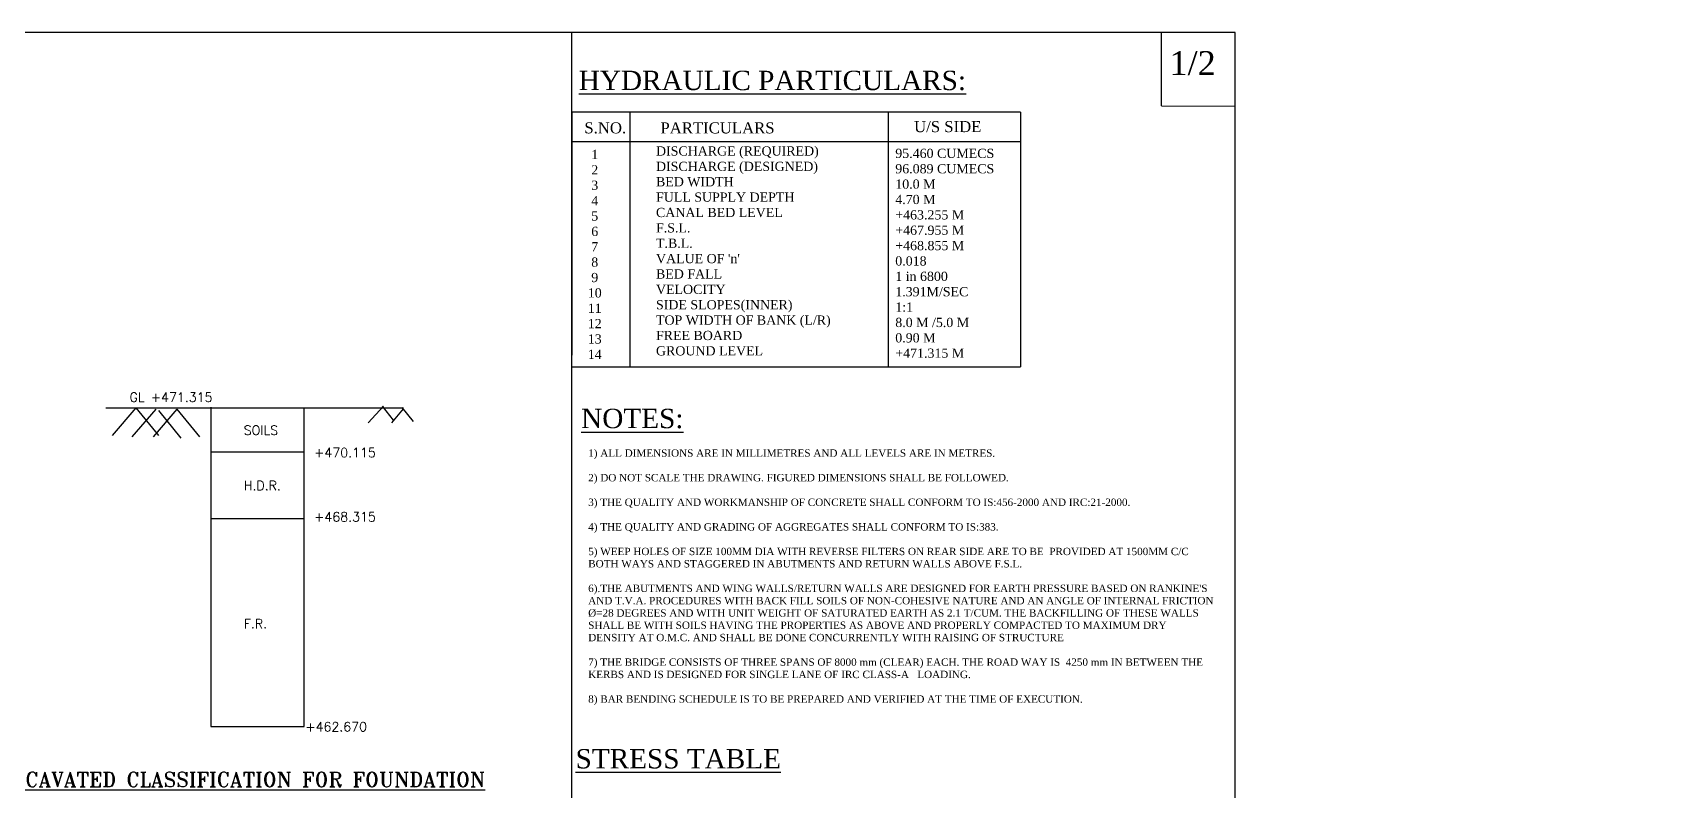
# Model space of a CAD drawing. Header units: millimetres. Extents: x 173 to 1182, y 876 to 1915.
# Drawn here: x 741.9 to 1182.1, y 1265.8 to 1471.3 of the extents above; entities that cross this region are included whole.
import ezdxf

# ---------------------------------------------------------------- set-up
doc = ezdxf.new("R2010")
doc.units = ezdxf.units.MM
doc.styles.add('ROMANT', font='romant')
doc.styles.get("Standard").update_dxf_attribs({"font": 'times.ttf'})
doc.styles.add('style1', font='romans.shx')

msp = doc.modelspace()

# ---------------------------------------------------------------- hatches: boundary and pattern name
h = msp.add_hatch()
h.set_pattern_fill('AR-CONC', color=256, angle=90, style=0)
h.paths.add_polyline_path([(1182.06661, 1321.55694), (1112.03661, 1321.55694), (1112.03661, 1316.55694), (1182.06661, 1316.55694)])
h.paths.add_polyline_path([(1182.06661, 1345.0349), (1112.03661, 1345.0349), (1112.03661, 1321.55694), (1182.06661, 1321.55694)])
h.paths.add_polyline_path([(1144.15787, 1331.81186, -1), (1155.66169, 1331.81186, -1)], flags=16)
h.paths.add_polyline_path([(1182.06661, 1316.55694), (1112.03661, 1316.55694), (1182.06661, 1311.2837)])
h.paths.add_polyline_path([(1120.53083, 1341.03313), (1120.53083, 1349.08075), (1123.53083, 1349.08075), (1123.53083, 1341.03313)], flags=9)
h.paths.add_polyline_path([(1127.23326, 1341.01109), (1127.23326, 1349.05871), (1130.23326, 1349.05871), (1130.23326, 1341.01109)], flags=9)
h.paths.add_polyline_path([(1151.33043, 1328.31504), (1151.33043, 1334.74361), (1148.33043, 1334.74361), (1148.33043, 1328.31504)], flags=8)
h.paths.add_polyline_path([(1181.62707, 1329.57254), (1181.62707, 1358.20349), (1177.87707, 1358.20349), (1177.87707, 1329.57254)], flags=9)

# ---------------------------------------------------------------- linework, layer by layer
for p, q in [((1068.25993, 1471.28119), (173.25993, 1471.28119)), ((888.25993, 876.28119), (888.25993, 1471.28119)), ((1048.25993, 1451.40619), (1048.25993, 1471.28119)), ((1068.25993, 876.28119), (1068.25993, 1471.28119)), ((888.25993, 1449.70297), (888.25993, 1383.77866)), ((1010.05857, 1449.70297), (888.25993, 1449.70297)), ((903.98121, 1449.70297), (903.98121, 1380.59882)), ((974.1193, 1449.70297), (974.1193, 1380.59882)), ((1010.05857, 1449.70297), (1010.05857, 1380.59882)), ((1048.25993, 1451.40619), (1068.25993, 1451.31009)), ((1010.05857, 1441.61388), (888.25993, 1441.61388)), ((888.25993, 1380.59882), (1010.05857, 1380.59882)), ((761.87546, 1369.54884), (791.61287, 1369.54884)), ((770.00168, 1369.54884), (763.53768, 1361.99579)), ((775.38835, 1369.1901), (768.92435, 1361.63705)), ((770.00168, 1369.54884), (776.10657, 1361.99579)), ((781.13413, 1369.1901), (774.67013, 1361.63705)), ((776.10657, 1368.83137), (782.21146, 1361.27832)), ((776.75862, 1369.54884), (815.65176, 1369.54884)), ((781.13413, 1369.1901), (787.23901, 1361.63705)), ((790.31957, 1369.6635), (790.31957, 1283.09884)), ((815.65176, 1283.09884), (815.65176, 1369.54884)), ((815.65176, 1369.54884), (842.6229, 1369.54884)), ((837.1607, 1369.9391), (833.05506, 1365.45113)), ((836.80158, 1369.9391), (839.85403, 1366.16258)), ((842.54736, 1369.22163), (839.31536, 1365.44511)), ((842.18825, 1369.58037), (845.2407, 1365.80384)), ((790.31957, 1357.54884), (815.65176, 1357.54884)), ((790.31957, 1339.54884), (815.65176, 1339.54884)), ((790.31957, 1283.09884), (815.65176, 1283.09884))]:
    msp.add_line(p, q)

# ---------------------------------------------------------------- texts
for s, p in [('%%UHYDRAULIC PARTICULARS:', (890.16318, 1455.65984)), ('%%UNOTES:', (890.82116, 1364.01419)), ('%%USTRESS TABLE', (889.29812, 1271.76309))]:
    msp.add_text(s, height=5.25).set_placement(p)
at = {"style": 'ROMANT'}
msp.add_text('%%UOPEN EXCAVATED CLASSIFICATION FOR FOUNDATION', height=4, dxfattribs=at).set_placement((714.93321, 1266.75242))
for s, insert, char_height, width, attachment_point in [('1/2', (1050.45368, 1466.2273), 6.5, 15.1844, 1), ('S.NO.', (897.35449, 1445.3895), 3, 20.7339, 5), ('PARTICULARS', (927.81553, 1445.3895), 3, 41.6739746, 5), ('U/S SIDE', (990.28785, 1445.73605), 3, 29.624, 5), ('    1\\P    2\\P    3\\P    4\\P    5\\P    6\\P    7\\P    8\\P    9\\P   10\\P   11\\P   12\\P   13\\P   14 ', (889.78457, 1439.44665), 2.5, 14.1966, 1), ("\\PDISCHARGE (REQUIRED)\\PDISCHARGE (DESIGNED)\\PBED WIDTH\\PFULL SUPPLY DEPTH\\PCANAL BED LEVEL\\PF.S.L.\\PT.B.L.\\PVALUE OF 'n'\\PBED FALL \\PVELOCITY\\PSIDE SLOPES(INNER)\\PTOP WIDTH OF BANK (L/R)\\PFREE BOARD\\PGROUND LEVEL ", (911.12589, 1444.56926), 2.5, 54.8233, 1), ('\\P95.460 CUMECS\\P96.089 CUMECS\\P10.0 M\\P4.70 M\\P+463.255 M\\P+467.955 M\\P+468.855 M\\P0.018\\P1 in 6800\\P1.391M/SEC\\P1:1\\P8.0 M /5.0 M\\P0.90 M\\P+471.315 M', (976.04983, 1443.92918), 2.5, 35.9444444, 1), ("1) ALL DIMENSIONS ARE IN MILLIMETRES AND ALL LEVELS ARE IN METRES.\\P\\P2) DO NOT SCALE THE DRAWING. FIGURED DIMENSIONS SHALL BE FOLLOWED.\\P\\P3) THE QUALITY AND WORKMANSHIP OF CONCRETE SHALL CONFORM TO IS:456-2000 AND IRC:21-2000. \\P\\P4) THE QUALITY AND GRADING OF AGGREGATES SHALL CONFORM TO IS:383.\\P\\P5) WEEP HOLES OF SIZE 100MM DIA WITH REVERSE FILTERS ON REAR SIDE ARE TO BE  PROVIDED AT 1500MM C/C BOTH WAYS AND STAGGERED IN ABUTMENTS AND RETURN WALLS ABOVE F.S.L.\\P\\P6).THE ABUTMENTS AND WING WALLS/RETURN WALLS ARE DESIGNED FOR EARTH PRESSURE BASED ON RANKINE'S AND T.V.A. PROCEDURES WITH BACK FILL SOILS OF NON-COHESIVE NATURE AND AN ANGLE OF INTERNAL FRICTION %%C=28 DEGREES AND WITH UNIT WEIGHT OF SATURATED EARTH AS 2.1 T/CUM. THE BACKFILLING OF THESE WALLS SHALL BE WITH SOILS HAVING THE PROPERTIES AS ABOVE AND PROPERLY COMPACTED TO MAXIMUM DRY DENSITY AT O.M.C. AND SHALL BE DONE CONCURRENTLY WITH RAISING OF STRUCTURE\\P\\P7) THE BRIDGE CONSISTS OF THREE SPANS OF 8000 mm (CLEAR) EACH. THE ROAD WAY IS  4250 mm IN BETWEEN THE KERBS AND IS DESIGNED FOR SINGLE LANE OF IRC CLASS-A   LOADING.\\P\\P8) BAR BENDING SCHEDULE IS TO BE PREPARED AND VERIFIED AT THE TIME OF EXECUTION.", (892.73047, 1358.25677), 2, 170, 1)]:
    msp.add_mtext(s, dxfattribs=dict(insert=insert, char_height=char_height, width=width, attachment_point=attachment_point))
at = {"width": 44.67, "attachment_point": 1, "style": 'style1'}
for s, insert, char_height in [('GL +471.315', (768.28012, 1373.64243), 2.5), ('{\\H1.25x;SOILS}\\P  ', (799.2762, 1364.69125), 2), ('+470.115', (818.38262, 1358.63325), 2.5), ('{\\H1.25x;H.D.R.}  ', (799.2762, 1349.70699), 2), ('+468.315', (818.38262, 1341.21653), 2.5), ('{\\H1.25x;F.R.}  ', (799.2762, 1312.22348), 2), (' +462.670', (814.27993, 1284.3078), 2.5)]:
    msp.add_mtext(s, dxfattribs=dict(at, insert=insert, char_height=char_height))

doc.saveas('drawing.dxf')
